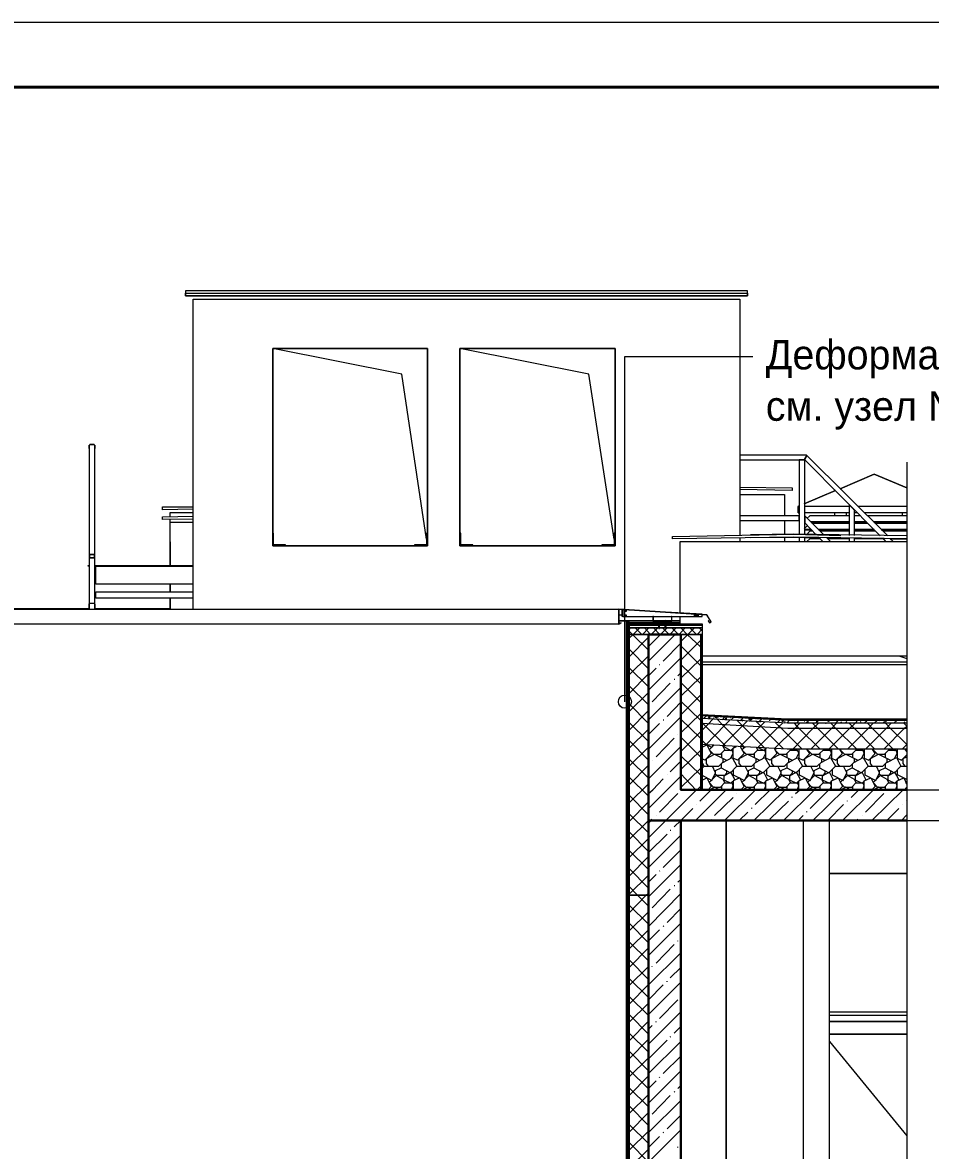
# Model space of a CAD drawing. Header units: millimetres. Extents: x 2294 to 908349, y -83289 to 219220.
# Drawn here: x 860981 to 868243, y 210205 to 219220 of the extents above; entities that cross this region are included whole.
import ezdxf

# ---------------------------------------------------------------- set-up
doc = ezdxf.new("R2010")
doc.units = ezdxf.units.MM
doc.layers.add('PDF _Геометрия', color=7, linetype='Continuous')
doc.layers.add('PDF _Текст', color=7, linetype='Continuous')

msp = doc.modelspace()

# ---------------------------------------------------------------- linework, layer by layer
at = {"layer": 'PDF _Геометрия', "lineweight": 18}
msp.add_lwpolyline([(904737.1, 219219.5), (817891.4, 219219.5), (817891.4, 157877.6), (904737.1, 157877.6)], dxfattribs=at)
at = {"layer": 'PDF _Геометрия', "lineweight": 40}
msp.add_lwpolyline([(904230, 218703.7), (904230, 158393.4), (819954.8, 158393.4), (819954.8, 218703.7)], close=True, dxfattribs=at)
at = {"layer": 'PDF _Геометрия', "lineweight": 9}
for points in [[(862284.7, 217057), (866778.7, 217057), (866778.7, 217074.4), (862284.7, 217074.4)], [(862284.7, 217035.1), (862284.7, 217057)], [(866778.7, 217057), (866778.7, 217035.1)], [(862984.2, 215037.3), (862984.2, 216615.4), (864221.3, 216615.4), (864221.3, 215037.3)], [(864479.3, 215037.3), (864479.3, 216615.4), (865720.8, 216615.4), (865720.8, 215037.3)], [(867521.9, 215491.9), (867792.9, 215610), (868055.2, 215500.7), (867792.9, 215610)], [(867233.4, 215373.9), (867482.5, 215478.8)], [(867285.8, 215229.6), (867591.8, 215229.6)], [(867635.5, 215229.6), (867731.7, 215229.6)], [(863084.7, 215037.3), (863084.7, 215046), (862988.6, 215046), (862988.6, 215137.8), (862984.2, 215137.8), (862984.2, 215037.3)], [(864116.4, 215037.3), (864221.3, 215037.3), (864221.3, 215137.8), (864212.6, 215137.8), (864212.6, 215046), (864116.4, 215046)], [(864584.2, 215037.3), (864584.2, 215046), (864488, 215046), (864488, 215137.8), (864479.3, 215137.8), (864479.3, 215037.3)], [(865615.9, 215037.3), (865720.8, 215037.3), (865720.8, 215137.8), (865712.1, 215137.8), (865712.1, 215046), (865615.9, 215046)], [(861515.3, 214945.5), (861515.3, 214941.1), (861519.7, 214941.1), (861524.1, 214941.1), (861550.3, 214941.1), (861554.7, 214941.1), (861554.7, 214945.5), (861559.1, 214945.5), (861559.1, 214963), (861554.7, 214963), (861554.7, 214967.3), (861550.3, 214967.3), (861524.1, 214967.3), (861519.7, 214967.3), (861515.3, 214967.3), (861515.3, 214963)], [(861554.7, 214963), (861554.7, 214945.5), (861550.3, 214945.5), (861550.3, 214941.1), (861524.1, 214941.1), (861519.7, 214945.5), (861519.7, 214963), (861519.7, 214967.3), (861524.1, 214967.3), (861550.3, 214967.3), (861550.3, 214963)], [(862162.3, 214731.3), (862162.3, 214670.1)], [(862162.3, 214731.3), (862162.3, 214670.1)], [(862162.3, 214617.6), (862162.3, 214530.2)], [(862162.3, 214617.6), (862162.3, 214530.2)], [(866415.9, 214490.8), (865782, 214525.8), (865782, 214473.4), (866415.9, 214473.4)], [(865808.2, 214517.1), (865808.2, 214512.7), (865803.9, 214512.7), (865799.5, 214512.7), (865799.5, 214517.1), (865799.5, 214521.4), (865803.9, 214521.4), (865808.2, 214521.4)], [(865808.2, 214482.1), (865808.2, 214477.7), (865803.9, 214477.7), (865799.5, 214477.7), (865799.5, 214482.1), (865799.5, 214486.5), (865803.9, 214486.5), (865808.2, 214486.5)], [(866363.4, 214482.1), (866363.4, 214477.7), (866359, 214477.7), (866354.7, 214477.7), (866354.7, 214482.1), (866354.7, 214486.5), (866359, 214486.5), (866363.4, 214486.5)], [(866385.3, 214482.1), (866385.3, 214477.7), (866380.9, 214477.7), (866376.5, 214477.7), (866376.5, 214482.1), (866376.5, 214486.5), (866380.9, 214486.5), (866385.3, 214486.5)], [(866171.1, 214438.4), (866022.4, 214438.4), (865751.4, 214438.4), (866022.4, 214438.4)], [(865834.5, 206272.3), (865834.5, 214434), (865825.7, 214434), (865821.3, 214434), (865812.6, 214434), (865812.6, 206272.3), (865821.3, 206272.3), (865825.7, 206272.3)], [(865834.5, 214329.1), (866420.2, 214329.1), (866420.2, 214381.6), (865834.5, 214381.6)], [(866070.5, 214442.8), (866070.5, 214438.4), (866066.2, 214438.4), (866066.2, 214434), (866070.5, 214434), (866070.5, 214425.3), (866070.5, 214407.8), (866070.5, 214403.4), (866070.5, 214399), (866066.2, 214399), (866070.5, 214399), (866070.5, 214394.7), (866066.2, 214394.7), (866070.5, 214394.7), (866070.5, 214390.3), (866066.2, 214390.3), (866070.5, 214385.9), (866066.2, 214385.9), (866070.5, 214381.6), (866070.5, 214377.2), (866074.9, 214377.2), (866074.9, 214381.6), (866079.3, 214385.9), (866074.9, 214385.9), (866079.3, 214390.3), (866074.9, 214390.3), (866074.9, 214394.7), (866074.9, 214399), (866074.9, 214403.4), (866074.9, 214407.8), (866074.9, 214425.3), (866074.9, 214434), (866079.3, 214434), (866079.3, 214438.4), (866074.9, 214438.4), (866074.9, 214442.8), (866074.9, 214438.4), (866070.5, 214438.4)], [(866123, 214442.8), (866123, 214438.4), (866118.6, 214438.4), (866118.6, 214434), (866123, 214434), (866123, 214425.3), (866118.6, 214425.3), (866118.6, 214407.8), (866123, 214407.8), (866123, 214403.4), (866118.6, 214403.4), (866123, 214403.4), (866123, 214399), (866118.6, 214399), (866123, 214399), (866123, 214394.7), (866118.6, 214394.7), (866118.6, 214390.3), (866118.6, 214385.9), (866118.6, 214381.6), (866123, 214381.6), (866123, 214377.2), (866127.4, 214377.2), (866127.4, 214381.6), (866127.4, 214385.9), (866127.4, 214390.3), (866127.4, 214394.7), (866127.4, 214399), (866127.4, 214403.4), (866127.4, 214407.8), (866127.4, 214425.3), (866127.4, 214434), (866131.7, 214434), (866131.7, 214438.4), (866127.4, 214438.4), (866123, 214442.8), (866123, 214438.4)], [(866241, 214438.4), (866175.4, 214438.4)], [(865987.5, 212243.9), (865987.5, 214329.1), (865834.5, 214329.1), (865834.5, 212243.9)], [(866245.4, 214329.1), (866245.4, 213087.6), (866402.8, 213087.6), (866411.5, 213087.6), (866415.9, 213087.6), (866420.2, 213087.6), (866420.2, 214329.1), (866415.9, 214329.1), (866411.5, 214329.1), (866402.8, 214329.1)], [(868055.2, 212418.7), (867434.5, 212418.7)], [(868055.2, 211234), (867434.5, 211234)]]:
    msp.add_lwpolyline(points, close=True, dxfattribs=at)
for points in [[(866778.7, 217035.1), (862284.7, 217035.1), (866778.7, 217035.1)], [(862345.9, 214530.2), (862345.9, 217008.9), (862455.2, 217008.9), (866608.2, 217008.9), (866717.5, 217008.9), (866717.5, 215120.3)], [(862345.9, 215037.3), (862345.9, 216615.4)], [(864221.3, 215137.8), (864221.3, 216615.4), (862984.2, 216615.4), (862984.2, 215137.8)], [(864212.6, 215089.7), (864015.9, 216410), (862984.2, 216615.4)], [(865720.8, 215137.8), (865720.8, 216615.4), (864479.3, 216615.4), (864479.3, 215137.8)], [(865712.1, 215089.7), (865511, 216410), (864479.3, 216615.4)], [(865799.5, 213791.4), (865799.5, 216549.9), (866822.4, 216549.9)], [(861515.3, 215815.4), (861515.3, 215837.3), (861515.3, 215841.7), (861519.7, 215841.7), (861519.7, 215846), (861524.1, 215846), (861550.3, 215846), (861524.1, 215846), (861519.7, 215846), (861519.7, 215841.7), (861515.3, 215841.7), (861515.3, 215837.3), (861515.3, 214963)], [(861559.1, 214963), (861559.1, 215837.3), (861559.1, 215841.7), (861554.7, 215841.7), (861554.7, 215846), (861550.3, 215846), (861554.7, 215846), (861554.7, 215841.7), (861559.1, 215841.7), (861559.1, 215837.3), (861559.1, 215815.4)], [(866717.5, 215723.6), (867237.7, 215723.6), (867237.7, 215728), (867237.7, 215732.4), (867250.8, 215754.2), (867250.8, 215758.6), (867250.8, 215763), (866717.5, 215763)], [(867902.2, 215116), (867250.8, 215763), (867250.8, 215758.6), (867250.8, 215754.2), (867237.7, 215732.4), (867237.7, 215728), (867237.7, 215723.6), (867841, 215116)], [(867237.7, 215124.7), (867237.7, 215723.6), (867233.4, 215723.6), (867229, 215723.6), (867202.8, 215723.6), (867198.4, 215723.6), (867194, 215723.6), (867194, 215129.1)], [(868055.2, 215706.1), (868055.2, 209975), (868208.2, 209896.3), (867897.8, 209743.3), (868055.2, 209664.6), (868055.2, 203933.5)], [(866717.5, 215505), (867137.2, 215500.7), (867137.2, 215478.8), (866717.5, 215487.6)], [(866717.5, 215448.2), (866966.7, 215448.2), (867076, 215448.2), (867076, 215277.7)], [(861515.3, 215347.7), (861515.3, 214993.6), (861515.3, 214958.6)], [(861559.1, 214958.6), (861559.1, 214993.6), (861559.1, 215347.7)], [(862345.9, 215330.2), (862101.1, 215325.8), (862101.1, 215347.7), (862345.9, 215347.7)], [(862162.3, 215269), (862162.3, 215304), (862271.6, 215304), (862345.9, 215304)], [(867194, 215352), (867185.3, 215352), (867185.3, 215299.6), (867194, 215299.6), (867185.3, 215299.6), (867185.3, 215352), (867194, 215356.4), (867185.3, 215352)], [(867591.8, 215352), (867233.4, 215352)], [(867591.8, 215299.6), (867233.4, 215299.6)], [(867478.2, 215277.7), (867478.2, 215299.6)], [(867570, 215299.6), (867570, 215277.7)], [(867635.5, 215120.3), (867635.5, 215325.8), (867631.2, 215325.8), (867631.2, 215330.2), (867626.8, 215330.2), (867600.6, 215356.4), (867596.2, 215360.8), (867596.2, 215365.2), (867591.8, 215365.2), (867591.8, 215120.3)], [(867657.4, 215299.6), (867635.5, 215299.6)], [(868055.2, 215352), (867666.1, 215352)], [(868055.2, 215299.6), (867718.6, 215299.6)], [(868020.2, 215277.7), (868020.2, 215299.6)], [(862345.9, 215251.5), (862101.1, 215247.1), (862101.1, 215269), (862345.9, 215273.4)], [(862162.3, 215067.9), (862162.3, 214875.5), (862162.3, 215247.1)], [(862162.3, 214989.2), (862162.3, 214875.5), (862162.3, 215225.3), (862271.6, 215225.3), (862345.9, 215225.3)], [(866717.5, 215238.4), (867194, 215238.4), (867194, 215242.8), (867194, 215247.1), (867194, 215269), (867194, 215273.4), (867194, 215277.7), (866717.5, 215277.7)], [(867076, 215238.4), (867076, 215129.1)], [(867259.6, 215199), (867233.4, 215172.8)], [(867390.7, 215124.7), (867237.7, 215277.7), (867237.7, 215273.4), (867237.7, 215269), (867237.7, 215234), (867237.7, 215229.6), (867237.7, 215225.3), (867237.7, 215220.9), (867329.5, 215124.7)], [(867591.8, 215277.7), (867277.1, 215277.7), (867255.2, 215255.9)], [(867591.8, 215216.5), (867294.6, 215216.5)], [(867478.2, 215216.5), (867478.2, 215229.6)], [(867570, 215229.6), (867570, 215216.5)], [(867679.3, 215277.7), (867635.5, 215277.7)], [(867740.5, 215216.5), (867635.5, 215216.5)], [(868055.2, 215277.7), (867736.1, 215277.7)], [(867788.6, 215229.6), (868055.2, 215229.6), (867788.6, 215229.6)], [(868055.2, 215216.5), (867797.3, 215216.5)], [(868020.2, 215216.5), (868020.2, 215229.6)], [(866804.9, 215102.9), (867150.3, 215107.2), (866179.8, 215094.1), (866179.8, 215111.6), (867150.3, 215129.1), (866804.9, 215124.7)], [(866717.5, 215098.5), (866717.5, 215072.3)], [(867076, 215107.2), (867076, 215072.3)], [(868055.2, 215116), (867150.3, 215129.1), (867526.3, 215120.3)], [(867924.1, 215094.1), (868055.2, 215094.1), (867150.3, 215107.2), (867526.3, 215102.9)], [(867194, 215107.2), (867194, 215072.3)], [(867290.2, 215168.4), (867233.4, 215168.4)], [(867233.4, 215164.1), (867290.2, 215164.1)], [(867233.4, 215102.9), (867351.4, 215102.9), (867233.4, 215102.9)], [(867237.7, 215072.3), (867237.7, 215107.2)], [(867298.9, 215155.3), (867277.1, 215155.3), (867250.8, 215124.7)], [(867591.8, 215168.4), (867347, 215168.4)], [(867347, 215164.1), (867591.8, 215164.1)], [(867351.4, 215102.9), (867382, 215072.3)], [(867591.8, 215155.3), (867360.1, 215155.3)], [(867443.2, 215072.3), (867412.6, 215102.9)], [(867478.2, 215155.3), (867478.2, 215164.1)], [(867478.2, 215094.1), (867478.2, 215102.9)], [(867570, 215164.1), (867570, 215155.3)], [(867570, 215098.5), (867570, 215094.1)], [(867591.8, 215098.5), (867591.8, 215072.3)], [(867792.9, 215168.4), (867635.5, 215168.4)], [(867635.5, 215164.1), (867792.9, 215164.1)], [(867801.7, 215155.3), (867635.5, 215155.3)], [(867635.5, 215072.3), (867635.5, 215098.5)], [(868055.2, 215168.4), (867849.8, 215168.4)], [(867849.8, 215164.1), (868055.2, 215164.1)], [(868055.2, 215155.3), (867862.9, 215155.3)], [(867862.9, 215098.5), (867884.7, 215072.3)], [(868020.2, 215155.3), (868020.2, 215164.1)], [(865782, 214473.4), (865777.6, 214473.4), (865777.6, 214525.8), (865782, 214525.8), (865751.4, 214530.2), (865751.4, 214412.2), (847181, 214412.2), (847181, 214530.2), (865751.4, 214530.2), (865782, 214530.2), (866241, 214499.6), (866241, 215072.3), (866350.3, 215072.3), (867950.3, 215072.3), (868055.2, 215072.3)], [(861515.3, 215059.1), (861515.3, 215032.9), (861515.3, 214530.2), (861515.3, 214569.5), (861515.3, 214573.9), (861519.7, 214573.9), (861519.7, 214578.3), (861524.1, 214578.3), (861550.3, 214578.3), (861554.7, 214578.3), (861554.7, 214573.9), (861559.1, 214569.5), (861559.1, 214530.2), (861559.1, 215032.9), (861559.1, 215059.1)], [(863084.7, 215037.3), (864116.4, 215037.3)], [(864584.2, 215037.3), (865615.9, 215037.3)], [(867364.5, 215094.1), (867277.1, 215094.1), (867255.2, 215072.3)], [(867596.2, 215094.1), (867421.3, 215094.1)], [(867867.2, 215094.1), (867635.5, 215094.1)], [(867945.9, 215072.3), (867919.7, 215094.1)], [(861515.3, 214949.9), (861515.3, 214608.9), (861515.3, 214573.9)], [(861559.1, 214573.9), (861559.1, 214608.9), (861559.1, 214949.9)], [(861515.3, 214875.5), (861506.6, 214875.5), (861506.6, 214879.9), (861515.3, 214879.9)], [(861559.1, 214879.9), (862345.9, 214879.9)], [(862345.9, 214731.3), (861567.8, 214731.3), (861567.8, 214875.5), (862345.9, 214875.5), (861559.1, 214875.5)], [(862345.9, 214617.6), (861567.8, 214617.6), (861567.8, 214670.1), (862345.9, 214670.1)], [(861515.3, 214534.6), (859950.3, 214534.6)], [(862162.3, 214534.6), (861554.7, 214534.6)], [(865751.4, 214530.2), (865751.4, 214416.5), (865768.9, 214420.9)], [(865751.4, 214486.5), (865777.6, 214486.5)], [(865799.5, 214486.5), (865808.2, 214486.5)], [(866241, 214412.2), (866241, 214473.4)], [(847932.9, 206302.9), (865812.6, 206302.9), (865812.6, 214434), (865751.4, 214434)], [(865751.4, 214420.9), (865768.9, 214420.9), (865751.4, 214412.2)], [(865821.3, 206272.3), (865821.3, 214434)], [(865825.7, 206272.3), (865825.7, 214434)], [(866070.5, 214420.9), (865834.5, 214420.9)], [(866070.5, 214412.2), (865834.5, 214412.2), (865834.5, 214407.8), (865834.5, 214399), (865834.5, 214381.6), (866420.2, 214381.6), (866420.2, 214399), (866420.2, 214407.8), (866420.2, 214412.2), (866127.4, 214412.2)], [(868055.2, 214154.2), (867950.3, 214154.2), (866420.2, 214154.2), (866420.2, 214407.8), (865834.5, 214407.8)], [(866420.2, 214399), (865834.5, 214399)], [(866070.5, 214425.3), (866074.9, 214425.3)], [(866070.5, 214381.6), (866070.5, 214407.8), (866074.9, 214381.6)], [(866070.5, 214407.8), (866074.9, 214407.8)], [(866070.5, 214381.6), (866070.5, 214381.6)], [(866118.6, 214420.9), (866074.9, 214420.9)], [(866118.6, 214412.2), (866074.9, 214412.2)], [(866074.9, 214381.6), (866074.9, 214381.6)], [(866118.6, 214407.8), (866127.4, 214407.8)], [(866123, 214425.3), (866127.4, 214425.3)], [(866123, 214381.6), (866123, 214407.8), (866127.4, 214381.6)], [(866123, 214381.6), (866123, 214381.6)], [(866241, 214420.9), (866127.4, 214420.9)], [(866127.4, 214381.6), (866127.4, 214381.6)], [(866402.8, 214329.1), (866402.8, 213087.6)], [(866411.5, 214329.1), (866411.5, 213087.6), (868055.2, 213087.6)], [(866415.9, 214329.1), (866415.9, 213087.6)], [(866420.2, 214110.5), (868055.2, 214110.5)], [(867998.4, 214154.2), (868055.2, 214136.7)], [(866420.2, 214088.7), (868055.2, 214088.7)], [(868055.2, 213651.5), (867102.2, 213651.5), (866411.5, 213686.5), (866411.5, 213682.1), (866411.5, 213655.9), (866411.5, 213616.5), (866411.5, 213450.4), (866411.5, 213087.6)], [(867771.1, 213087.6), (868225.7, 213087.6), (868544.8, 213087.6), (868544.8, 213397.9), (869371.1, 213397.9)], [(867229, 208834), (867229, 212842.8), (866608.2, 212842.8), (866608.2, 208834), (866608.2, 212842.8), (866245.4, 212842.8)], [(867434.5, 208834), (868055.2, 208834), (867434.5, 208834), (867434.5, 212842.8), (867229, 212842.8)], [(868055.2, 212842.8), (867434.5, 212842.8)], [(867880.4, 212842.8), (868177.6, 212842.8), (868540.5, 212842.8), (868540.5, 212532.4), (869366.7, 212532.4)], [(865987.5, 212243.9), (865834.5, 212243.9), (865834.5, 209454.8), (865987.5, 209454.8)], [(867434.5, 211312.7), (868055.2, 211312.7)], [(867434.5, 211286.5), (868055.2, 211286.5)], [(867434.5, 211133.5), (868055.2, 211133.5)], [(867434.5, 211076.6), (868055.2, 210320.4)]]:
    msp.add_lwpolyline(points, dxfattribs=at)
at = {"layer": 'PDF _Геометрия', "color": 250, "lineweight": 9, "true_color": 0x1d1d1d}
for points in [[(865751.4, 214525.8), (865751.4, 214530.2), (865755.8, 214530.2)], [(865865.1, 214521.4), (865865.1, 214525.8)], [(865917.5, 214521.4), (865921.9, 214521.4)], [(866031.2, 214512.7), (866031.2, 214512.7)], [(866083.6, 214508.3), (866088, 214508.3)], [(866197.3, 214504), (866197.3, 214504)], [(866249.8, 214499.6), (866254.1, 214499.6)], [(866363.4, 214490.8), (866363.4, 214490.8)], [(866420.2, 214486.5), (866420.2, 214490.8)], [(865755.8, 214416.5), (865760.1, 214416.5)], [(865834.5, 214298.5), (865865.1, 214329.1), (865917.5, 214381.6)], [(865834.5, 214368.4), (865843.2, 214381.6)], [(865935, 214329.1), (865882.5, 214381.6)], [(865939.4, 214329.1), (865991.8, 214381.6)], [(866004.9, 214329.1), (865956.9, 214381.6)], [(865987.5, 214232.9), (866083.6, 214329.1), (866136.1, 214381.6)], [(866009.3, 214329.1), (866061.8, 214381.6)], [(866079.3, 214329.1), (866026.8, 214381.6)], [(866153.6, 214329.1), (866101.1, 214381.6)], [(866158, 214329.1), (866210.4, 214381.6)], [(866227.9, 214329.1), (866175.4, 214381.6)], [(866232.3, 214329.1), (866280.4, 214381.6)], [(866245.4, 214272.3), (866302.2, 214329.1), (866354.7, 214381.6)], [(866402.8, 214228.5), (866297.8, 214329.1), (866245.4, 214381.6)], [(866372.2, 214329.1), (866319.7, 214381.6)], [(866420.2, 214355.3), (866394, 214381.6)], [(866472.7, 214425.3), (866472.7, 214425.3)], [(866481.5, 214434), (866485.8, 214438.4)], [(865987.5, 214202.3), (865860.7, 214329.1), (865834.5, 214355.3)], [(865834.5, 214149.9), (865987.5, 214307.2)], [(865987.5, 214114.9), (866201.7, 214329.1)], [(866376.5, 214329.1), (866420.2, 214372.8)], [(865987.5, 214053.7), (865834.5, 214211.1)], [(866105.5, 214114.9), (866245.4, 214259.1)], [(866245.4, 214123.6), (866402.8, 214281)], [(866402.8, 214079.9), (866245.4, 214237.3)], [(865834.5, 214005.6), (865987.5, 214158.6)], [(865987.5, 213883.2), (866245.4, 214141.1)], [(866245.4, 213979.4), (866402.8, 214132.4)], [(865987.5, 213909.4), (865834.5, 214062.4)], [(865987.5, 213996.9), (866048.7, 214058.1)], [(866074.9, 214088.7), (866079.3, 214088.7)], [(866223.5, 213996.9), (866245.4, 214023.1)], [(866402.8, 213935.7), (866245.4, 214088.7)], [(865834.5, 213857), (865987.5, 214014.3)], [(866018.1, 213791.4), (866162.3, 213940)], [(866192.9, 213970.6), (866197.3, 213970.6)], [(866245.4, 213835.1), (866402.8, 213988.1)], [(866402.8, 213787), (866245.4, 213944.4)], [(865834.5, 213918.2), (865987.5, 213765.2), (865991.8, 213765.2)], [(865834.5, 213712.7), (865987.5, 213865.7)], [(865987.5, 213647.1), (866245.4, 213905.1)], [(866245.4, 213686.5), (866402.8, 213843.8)], [(865987.5, 213616.5), (865834.5, 213773.9)], [(866136.1, 213673.4), (866245.4, 213787)], [(866402.8, 213642.8), (866245.4, 213795.8)], [(865834.5, 213564.1), (865987.5, 213721.4)], [(865987.5, 213411.1), (866245.4, 213669)], [(866245.4, 213542.2), (866402.8, 213695.2)], [(866429, 213655.9), (866450.8, 213677.7)], [(866437.7, 213664.6), (866442.1, 213664.6)], [(866450.8, 213673.4), (866450.8, 213673.4)], [(866485.8, 213673.4), (866490.2, 213673.4)], [(866512.1, 213660.2), (866512.1, 213664.6)], [(866547, 213669), (866551.4, 213669)], [(866577.6, 213647.1), (866599.5, 213669)], [(866608.2, 213660.2), (866608.2, 213664.6)], [(866643.2, 213664.6), (866647.6, 213664.6)], [(866647.6, 213642.8), (866673.8, 213669)], [(866721.9, 213638.4), (866748.1, 213664.6)], [(866743.7, 213660.2), (866743.7, 213660.2)], [(866796.2, 213634), (866822.4, 213660.2)], [(865987.5, 213472.3), (865834.5, 213625.3)], [(865834.5, 213419.8), (865987.5, 213572.8)], [(865987.5, 213529.1), (866074.9, 213616.5)], [(866105.5, 213647.1), (866109.9, 213647.1)], [(866402.8, 213498.5), (866245.4, 213651.5)], [(866411.5, 213559.7), (866464, 213612.2), (866503.3, 213651.5)], [(866603.9, 213437.3), (866429, 213612.2), (866411.5, 213634)], [(866446.5, 213446), (866599.5, 213603.4), (866638.8, 213642.8)], [(866743.7, 213432.9), (866756.9, 213424.2), (866756.9, 213428.5), (866582, 213603.4), (866538.3, 213651.5)], [(866547, 213651.5), (866551.4, 213651.5)], [(866582, 213441.7), (866739.4, 213599), (866914.2, 213424.2)], [(866918.6, 213629.6), (866879.3, 213590.3), (866721.9, 213432.9), (866752.5, 213376.1), (866700, 213323.6), (866665.1, 213341.1), (866665.1, 213419.8), (866691.3, 213432.9)], [(866695.7, 213642.8), (866739.4, 213599), (866778.7, 213638.4)], [(866730.6, 213638.4), (866739.4, 213647.1), (866739.4, 213638.4), (866743.7, 213638.4)], [(866783.1, 213638.4), (866783.1, 213638.4)], [(866839.9, 213655.9), (866844.3, 213655.9)], [(867067.2, 213415.4), (866892.4, 213590.3), (866848.7, 213634)], [(866853, 213655.9), (866857.4, 213655.9)], [(866927.4, 213419.8), (866909.9, 213402.3), (866861.8, 213424.2), (867019.2, 213581.6), (867058.5, 213620.9)], [(866866.1, 213629.6), (866870.5, 213634), (866870.5, 213629.6), (866896.7, 213655.9)], [(866879.3, 213634), (866883.6, 213629.6)], [(866888, 213638.4), (866888, 213638.4)], [(866940.5, 213651.5), (866940.5, 213651.5)], [(866958, 213638.4), (866958, 213642.8)], [(866979.8, 213651.5), (866979.8, 213651.5)], [(866979.8, 213629.6), (866979.8, 213625.3)], [(866997.3, 213419.8), (867159, 213577.2), (867198.4, 213620.9)], [(867215.9, 213411.1), (867045.4, 213581.6), (867001.7, 213625.3)], [(867019.2, 213625.3), (867041, 213647.1)], [(867041, 213647.1), (867041, 213647.1)], [(867076, 213634), (867080.4, 213634)], [(867076, 213625.3), (867080.4, 213620.9)], [(867093.5, 213620.9), (867115.3, 213642.8)], [(867137.2, 213642.8), (867137.2, 213642.8)], [(867141.6, 213411.1), (867303.3, 213577.2), (867347, 213620.9)], [(867154.7, 213629.6), (867154.7, 213629.6)], [(867360.1, 213411.1), (867194, 213577.2), (867154.7, 213620.9)], [(867176.5, 213620.9), (867172.2, 213620.9), (867194, 213642.8)], [(867233.4, 213638.4), (867237.7, 213638.4)], [(867246.5, 213620.9), (867272.7, 213642.8), (867268.3, 213642.8)], [(867259.6, 213625.3), (867264, 213629.6)], [(867285.8, 213411.1), (867451.9, 213577.2), (867491.3, 213620.9)], [(867508.8, 213411.1), (867342.7, 213577.2), (867298.9, 213620.9)], [(867320.8, 213620.9), (867316.4, 213620.9), (867329.5, 213625.3), (867329.5, 213620.9)], [(867325.2, 213620.9), (867351.4, 213642.8)], [(867329.5, 213634), (867333.9, 213634), (867338.3, 213629.6)], [(867355.8, 213642.8), (867360.1, 213642.8)], [(867403.9, 213620.9), (867408.2, 213620.9)], [(867421.3, 213634), (867430.1, 213642.8)], [(867430.1, 213634), (867430.1, 213629.6)], [(867430.1, 213411.1), (867596.2, 213577.2), (867639.9, 213620.9)], [(867653, 213411.1), (867486.9, 213577.2), (867447.6, 213620.9)], [(867482.5, 213620.9), (867508.8, 213642.8)], [(867526.3, 213629.6), (867530.6, 213625.3)], [(867561.2, 213620.9), (867574.3, 213634)], [(867578.7, 213411.1), (867744.8, 213577.2), (867784.2, 213620.9)], [(867797.3, 213411.1), (867635.5, 213577.2), (867591.8, 213620.9)], [(867626.8, 213625.3), (867626.8, 213620.9)], [(867635.5, 213620.9), (867639.9, 213620.9), (867661.8, 213642.8)], [(867683.6, 213629.6), (867688, 213634)], [(867714.2, 213620.9), (867740.5, 213642.8)], [(867723, 213620.9), (867723, 213620.9)], [(867723, 213411.1), (867889.1, 213577.2), (867928.4, 213620.9)], [(867727.3, 213638.4), (867731.7, 213638.4)], [(867727.3, 213620.9), (867727.3, 213620.9)], [(867731.7, 213629.6), (867731.7, 213634)], [(867945.9, 213411.1), (867779.8, 213577.2), (867740.5, 213620.9)], [(867792.9, 213620.9), (867819.2, 213642.8)], [(867823.5, 213642.8), (867823.5, 213642.8)], [(867832.3, 213642.8), (867836.6, 213638.4)], [(867862.9, 213620.9), (867876, 213634), (867876, 213620.9)], [(867871.6, 213620.9), (867897.8, 213642.8)], [(867871.6, 213411.1), (868033.4, 213577.2), (868055.2, 213594.7), (868029, 213620.9)], [(868015.9, 213411.1), (868055.2, 213450.4), (867924.1, 213577.2), (867884.7, 213620.9)], [(867950.3, 213620.9), (867976.5, 213642.8)], [(868033.4, 213625.3), (868037.7, 213629.6)], [(868050.8, 213642.8), (868050.8, 213642.8)], [(865987.5, 213323.6), (865834.5, 213481)], [(866048.7, 213349.9), (866192.9, 213498.5)], [(866223.5, 213529.1), (866223.5, 213529.1)], [(866245.4, 213393.6), (866402.8, 213551)], [(866402.8, 213349.9), (866245.4, 213507.2)], [(866503.3, 213446), (866494.6, 213424.2), (866450.8, 213446), (866411.5, 213485.4)], [(865834.5, 213275.5), (865987.5, 213428.5)], [(865987.5, 213175), (866245.4, 213432.9)], [(866245.4, 213249.3), (866402.8, 213402.3)], [(866411.5, 213424.2), (866455.2, 213446), (866490.2, 213376.1), (866437.7, 213323.6), (866411.5, 213336.7)], [(866411.5, 213428.5), (866415.9, 213432.9), (866411.5, 213441.7)], [(866512.1, 213446), (866472.7, 213406.7), (866507.7, 213371.7), (866564.5, 213371.7), (866599.5, 213406.7), (866586.4, 213432.9), (866577.6, 213441.7)], [(866590.7, 213441.7), (866590.7, 213432.9), (866647.6, 213402.3), (866678.2, 213432.9), (866678.2, 213437.3)], [(866643.2, 213336.7), (866665.1, 213380.5), (866656.3, 213402.3), (866595.1, 213402.3)], [(866761.2, 213428.5), (866735, 213406.7), (866770, 213371.7), (866826.8, 213371.7), (866861.8, 213406.7), (866853, 213424.2)], [(866905.5, 213336.7), (866927.4, 213380.5), (866918.6, 213402.3), (866857.4, 213402.3)], [(866992.9, 213419.8), (867014.8, 213376.1), (866962.3, 213323.6), (866927.4, 213341.1), (866927.4, 213419.8), (866931.7, 213419.8)], [(867010.4, 213415.4), (866997.3, 213406.7), (867032.3, 213371.7), (867089.1, 213371.7), (867124.1, 213406.7), (867124.1, 213411.1)], [(867167.8, 213336.7), (867189.6, 213380.5), (867180.9, 213402.3), (867119.7, 213402.3)], [(867150.3, 213411.1), (867172.2, 213402.3), (867180.9, 213411.1)], [(867189.6, 213411.1), (867189.6, 213341.1), (867224.6, 213323.6), (867277.1, 213376.1), (867255.2, 213411.1)], [(867268.3, 213411.1), (867259.6, 213406.7), (867294.6, 213371.7), (867351.4, 213371.7), (867386.4, 213406.7), (867386.4, 213411.1)], [(867430.1, 213336.7), (867451.9, 213380.5), (867443.2, 213402.3), (867382, 213402.3)], [(867412.6, 213411.1), (867434.5, 213402.3), (867443.2, 213411.1)], [(867451.9, 213411.1), (867451.9, 213341.1), (867486.9, 213323.6), (867539.4, 213376.1), (867517.5, 213411.1)], [(867530.6, 213411.1), (867521.9, 213406.7), (867556.9, 213371.7), (867613.7, 213371.7), (867648.7, 213406.7), (867648.7, 213411.1)], [(867692.4, 213336.7), (867714.2, 213380.5), (867705.5, 213402.3), (867644.3, 213402.3)], [(867674.9, 213411.1), (867696.7, 213402.3), (867705.5, 213411.1)], [(867714.2, 213411.1), (867714.2, 213341.1), (867749.2, 213323.6), (867801.7, 213376.1), (867779.8, 213411.1)], [(867792.9, 213411.1), (867784.2, 213406.7), (867819.2, 213371.7), (867876, 213371.7), (867911, 213406.7), (867911, 213411.1)], [(867954.7, 213336.7), (867976.5, 213380.5), (867967.8, 213402.3), (867906.6, 213402.3)], [(867937.2, 213411.1), (867959, 213402.3), (867967.8, 213411.1)], [(867976.5, 213411.1), (867976.5, 213341.1), (868011.5, 213323.6), (868055.2, 213367.3)], [(868055.2, 213393.6), (868042.1, 213411.1)], [(868055.2, 213397.9), (868046.5, 213406.7), (868055.2, 213411.1)], [(865987.5, 213179.4), (865834.5, 213332.4)], [(866018.1, 213323.6), (866018.1, 213323.6)], [(866162.3, 213231.8), (866245.4, 213314.9)], [(866402.8, 213205.6), (866245.4, 213358.6)], [(866411.5, 213253.7), (866433.4, 213275.5), (866551.4, 213275.5), (866586.4, 213310.5), (866586.4, 213336.7)], [(866433.4, 213275.5), (866411.5, 213314.9)], [(866468.3, 213275.5), (866450.8, 213297.4), (866450.8, 213336.7), (866516.4, 213371.7), (866612.6, 213323.6)], [(866568.9, 213293), (866568.9, 213262.4), (866643.2, 213223.1), (866695.7, 213275.5), (866813.7, 213275.5), (866848.7, 213310.5), (866848.7, 213336.7)], [(866573.3, 213345.5), (866573.3, 213376.1)], [(866582, 213306.1), (866656.3, 213345.5), (866695.7, 213275.5)], [(866730.6, 213275.5), (866713.1, 213297.4), (866713.1, 213336.7), (866778.7, 213371.7), (866874.9, 213323.6)], [(866831.2, 213293), (866831.2, 213262.4), (866905.5, 213223.1), (866958, 213275.5), (867076, 213275.5), (867111, 213310.5), (867111, 213336.7)], [(866835.5, 213345.5), (866835.5, 213376.1)], [(866844.3, 213306.1), (866918.6, 213345.5), (866958, 213275.5)], [(866992.9, 213275.5), (866975.4, 213297.4), (866975.4, 213336.7), (867041, 213371.7), (867137.2, 213323.6)], [(867093.5, 213293), (867093.5, 213262.4), (867167.8, 213223.1), (867220.2, 213275.5), (867338.3, 213275.5), (867373.3, 213310.5), (867373.3, 213336.7)], [(867097.8, 213345.5), (867097.8, 213376.1)], [(867106.6, 213306.1), (867180.9, 213345.5), (867220.2, 213275.5)], [(867255.2, 213275.5), (867237.7, 213297.4), (867237.7, 213336.7), (867303.3, 213371.7), (867399.5, 213323.6)], [(867355.8, 213293), (867355.8, 213262.4), (867430.1, 213223.1), (867482.5, 213275.5), (867600.6, 213275.5), (867635.5, 213310.5), (867635.5, 213336.7)], [(867360.1, 213345.5), (867360.1, 213376.1)], [(867368.9, 213306.1), (867443.2, 213345.5), (867482.5, 213275.5)], [(867517.5, 213275.5), (867500, 213297.4), (867500, 213336.7), (867565.6, 213371.7), (867661.8, 213323.6)], [(867618.1, 213293), (867618.1, 213262.4), (867692.4, 213223.1), (867744.8, 213275.5), (867862.9, 213275.5), (867897.8, 213310.5), (867897.8, 213336.7)], [(867622.4, 213345.5), (867622.4, 213376.1)], [(867631.2, 213306.1), (867705.5, 213345.5), (867744.8, 213275.5)], [(867779.8, 213275.5), (867762.3, 213297.4), (867762.3, 213336.7), (867827.9, 213371.7), (867924.1, 213323.6)], [(867884.7, 213345.5), (867884.7, 213376.1)], [(867893.5, 213306.1), (867972.2, 213345.5), (868007.1, 213275.5)], [(868042.1, 213275.5), (868024.6, 213297.4), (868024.6, 213336.7), (868055.2, 213349.9)], [(865834.5, 213126.9), (865987.5, 213284.3)], [(866136.1, 213205.6), (866136.1, 213205.6)], [(866245.4, 213105.1), (866402.8, 213258.1)], [(866367.8, 213087.6), (866245.4, 213214.3)], [(866411.5, 213205.6), (866494.6, 213161.9), (866525.2, 213223.1), (866498.9, 213275.5)], [(866612.6, 213240.6), (866612.6, 213218.7), (866595.1, 213201.2), (866533.9, 213201.2), (866525.2, 213210), (866525.2, 213240.6), (866568.9, 213262.4)], [(866665.1, 213249.3), (866665.1, 213205.6), (866756.9, 213161.9), (866787.5, 213223.1), (866761.2, 213275.5)], [(866874.9, 213240.6), (866874.9, 213218.7), (866857.4, 213201.2), (866796.2, 213201.2), (866787.5, 213210), (866787.5, 213240.6), (866831.2, 213262.4)], [(866931.7, 213249.3), (866931.7, 213205.6), (867019.2, 213161.9), (867049.8, 213223.1), (867023.5, 213275.5)], [(867137.2, 213240.6), (867137.2, 213218.7), (867119.7, 213201.2), (867058.5, 213201.2), (867049.8, 213210), (867049.8, 213240.6), (867093.5, 213262.4)], [(867194, 213249.3), (867194, 213205.6), (867281.4, 213161.9), (867312, 213223.1), (867285.8, 213275.5)], [(867399.5, 213240.6), (867399.5, 213218.7), (867382, 213201.2), (867320.8, 213201.2), (867312, 213210), (867312, 213240.6), (867355.8, 213262.4)], [(867456.3, 213249.3), (867456.3, 213205.6), (867543.7, 213161.9), (867574.3, 213223.1), (867548.1, 213275.5)], [(867661.8, 213240.6), (867661.8, 213218.7), (867644.3, 213201.2), (867583.1, 213201.2), (867574.3, 213210), (867574.3, 213240.6), (867618.1, 213262.4)], [(867718.6, 213249.3), (867718.6, 213205.6), (867806, 213161.9), (867836.6, 213223.1), (867810.4, 213275.5)], [(867924.1, 213240.6), (867924.1, 213218.7), (867906.6, 213201.2), (867845.4, 213201.2), (867836.6, 213210), (867836.6, 213240.6), (867880.4, 213262.4)], [(867880.4, 213293), (867880.4, 213262.4), (867954.7, 213223.1), (868007.1, 213275.5), (868055.2, 213275.5)], [(868055.2, 213170.6), (867980.9, 213205.6), (867980.9, 213249.3)], [(865987.5, 213035.1), (865834.5, 213188.1)], [(865834.5, 212982.6), (865987.5, 213135.7)], [(865987.5, 212938.9), (866136.1, 213087.6), (866245.4, 213196.9)], [(865987.5, 213057), (866022.4, 213087.6), (866105.5, 213175)], [(866411.5, 213161.9), (866455.2, 213183.7), (866490.2, 213113.8), (866464, 213087.6)], [(866411.5, 213166.3), (866415.9, 213170.6), (866411.5, 213179.4)], [(866651.9, 213087.6), (866665.1, 213118.2), (866656.3, 213140), (866595.1, 213140)], [(866721.9, 213087.6), (866726.3, 213087.6), (866752.5, 213113.8), (866717.5, 213183.7), (866665.1, 213157.5), (866665.1, 213087.6)], [(866914.2, 213087.6), (866927.4, 213118.2), (866918.6, 213140), (866857.4, 213140)], [(866927.4, 213087.6), (866927.4, 213157.5), (866979.8, 213183.7), (867014.8, 213113.8), (866988.6, 213087.6)], [(867176.5, 213087.6), (867189.6, 213118.2), (867180.9, 213140), (867119.7, 213140)], [(867189.6, 213087.6), (867189.6, 213157.5), (867242.1, 213183.7), (867277.1, 213113.8), (867250.8, 213087.6)], [(867438.8, 213087.6), (867451.9, 213118.2), (867443.2, 213140), (867382, 213140)], [(867451.9, 213087.6), (867451.9, 213157.5), (867504.4, 213183.7), (867539.4, 213113.8), (867513.1, 213087.6)], [(867701.1, 213087.6), (867714.2, 213118.2), (867705.5, 213140), (867644.3, 213140)], [(867714.2, 213087.6), (867714.2, 213157.5), (867766.7, 213183.7), (867801.7, 213113.8), (867775.4, 213087.6)], [(867963.4, 213087.6), (867976.5, 213118.2), (867967.8, 213140), (867906.6, 213140)], [(867976.5, 213087.6), (867976.5, 213157.5), (868029, 213183.7), (868055.2, 213131.3)], [(868055.2, 213135.7), (868046.5, 213144.4), (868055.2, 213148.8)], [(865987.5, 212886.5), (865834.5, 213043.9)], [(865987.5, 212702.9), (866127.4, 212842.8), (866372.2, 213087.6)], [(866074.9, 212908.3), (866223.5, 213057)], [(866254.1, 213087.6), (866254.1, 213087.6)], [(866363.4, 212842.8), (866608.2, 213087.6)], [(866376.5, 213087.6), (866402.8, 213113.8)], [(866398.4, 212995.8), (866490.2, 213087.6)], [(866555.8, 213087.6), (866516.4, 213109.4), (866481.5, 213087.6)], [(866516.4, 212882.1), (866665.1, 213026.4)], [(866573.3, 213087.6), (866573.3, 213113.8)], [(866595.1, 212842.8), (866844.3, 213087.6)], [(866695.7, 213057), (866695.7, 213057)], [(866818.1, 213087.6), (866778.7, 213109.4), (866743.7, 213087.6)], [(866831.2, 212842.8), (867080.4, 213087.6), (867041, 213109.4), (867006, 213087.6)], [(866835.5, 213087.6), (866835.5, 213113.8)], [(866839.9, 212969.5), (866962.3, 213087.6)], [(867067.2, 212842.8), (867316.4, 213087.6)], [(867097.8, 213087.6), (867097.8, 213113.8)], [(867137.2, 213026.4), (867137.2, 213030.7)], [(867163.4, 213057), (867198.4, 213087.6)], [(867342.7, 213087.6), (867303.3, 213109.4), (867268.3, 213087.6)], [(867281.4, 212938.9), (867430.1, 213087.6)], [(867303.3, 212842.8), (867552.5, 213087.6)], [(867360.1, 213087.6), (867360.1, 213113.8)], [(867604.9, 213087.6), (867565.6, 213109.4), (867530.6, 213087.6)], [(867539.4, 212842.8), (867788.6, 213087.6)], [(867609.3, 213026.4), (867670.5, 213087.6)], [(867622.4, 213087.6), (867622.4, 213113.8)], [(867723, 212908.3), (867871.6, 213057)], [(867775.4, 212842.8), (868024.6, 213087.6)], [(867867.2, 213087.6), (867827.9, 213109.4), (867792.9, 213087.6)], [(867884.7, 213087.6), (867884.7, 213113.8)], [(867902.2, 213087.6), (867902.2, 213087.6)], [(868037.7, 213087.6), (868055.2, 213105.1)], [(865834.5, 212834), (865987.5, 212991.4)], [(866192.9, 212790.3), (866245.4, 212842.8), (866341.6, 212938.9)], [(866372.2, 212969.5), (866372.2, 212969.5)], [(866813.7, 212938.9), (866813.7, 212943.3)], [(866958, 212851.5), (867106.6, 212995.8)], [(867421.3, 212842.8), (867548.1, 212969.5)], [(867578.7, 212995.8), (867578.7, 213000.1)], [(867893.5, 212842.8), (867989.6, 212938.9)], [(868020.2, 212969.5), (868020.2, 212969.5)], [(868050.8, 212995.8), (868055.2, 213000.1)], [(865987.5, 212742.2), (865834.5, 212895.2)], [(865987.5, 212820.9), (866009.3, 212842.8), (866018.1, 212851.5)], [(866048.7, 212882.1), (866048.7, 212882.1)], [(866490.2, 212851.5), (866490.2, 212851.5)], [(866713.1, 212842.8), (866783.1, 212908.3)], [(867185.3, 212842.8), (867224.6, 212882.1)], [(867255.2, 212908.3), (867255.2, 212912.7)], [(867657.4, 212842.8), (867666.1, 212851.5)], [(867696.7, 212882.1), (867696.7, 212882.1)], [(868011.5, 212842.8), (868055.2, 212886.5)], [(865834.5, 212689.8), (865987.5, 212842.8)], [(866162.3, 212764.1), (866166.7, 212764.1)], [(865987.5, 212593.6), (865834.5, 212751)], [(865834.5, 212545.5), (865987.5, 212698.5)], [(865987.5, 212584.8), (866136.1, 212733.5)], [(865987.5, 212466.8), (866245.4, 212724.7)], [(865987.5, 212449.3), (865834.5, 212602.3)], [(866105.5, 212466.8), (866245.4, 212606.7)], [(865834.5, 212396.9), (865987.5, 212554.2)], [(865987.5, 212230.7), (866245.4, 212488.7)], [(865987.5, 212300.7), (865834.5, 212458.1)], [(865834.5, 212252.6), (865987.5, 212405.6)], [(865987.5, 212348.8), (866048.7, 212410)], [(866074.9, 212436.2), (866079.3, 212440.6)], [(865987.5, 212156.4), (865900, 212243.9), (865834.5, 212313.8)], [(866192.9, 212322.5), (866197.3, 212322.5)], [(866223.5, 212348.8), (866245.4, 212370.6)], [(865834.5, 212104), (865970, 212243.9), (865987.5, 212261.3)], [(865987.5, 211994.7), (866245.4, 212257)], [(866018.1, 212143.3), (866162.3, 212291.9)], [(865987.5, 212012.2), (865834.5, 212165.2)], [(866136.1, 212025.3), (866245.4, 212138.9)], [(865834.5, 211959.7), (865987.5, 212112.7), (865991.8, 212117.1)], [(865987.5, 211863.5), (865834.5, 212020.9)], [(865834.5, 211815.4), (865987.5, 211968.4)], [(865987.5, 211763), (866245.4, 212020.9)], [(865987.5, 211881), (866074.9, 211968.4)], [(866105.5, 211994.7), (866109.9, 211999)], [(865987.5, 211719.3), (865834.5, 211872.3)], [(866223.5, 211876.6), (866223.5, 211881)], [(865834.5, 211666.8), (865987.5, 211824.2)], [(865987.5, 211526.9), (866245.4, 211784.8)], [(866048.7, 211701.8), (866192.9, 211850.4)], [(865987.5, 211570.6), (865834.5, 211728)], [(865834.5, 211522.5), (865987.5, 211675.5)], [(866018.1, 211671.2), (866018.1, 211675.5)], [(866162.3, 211583.7), (866245.4, 211666.8)], [(865987.5, 211426.4), (865834.5, 211579.4)], [(865834.5, 211373.9), (865987.5, 211531.3)], [(865987.5, 211290.9), (866245.4, 211548.8)], [(865987.5, 211408.9), (866105.5, 211526.9)], [(866136.1, 211553.1), (866136.1, 211557.5)], [(865987.5, 211282.1), (865834.5, 211435.1)], [(866074.9, 211260.2), (866223.5, 211408.9)], [(865834.5, 211229.6), (865987.5, 211382.7)], [(865987.5, 211054.8), (866245.4, 211312.7)], [(865987.5, 211133.5), (865834.5, 211290.9)], [(865834.5, 211081), (865987.5, 211238.4)], [(866048.7, 211229.6), (866048.7, 211234)], [(865987.5, 210989.2), (865834.5, 211142.2)], [(865987.5, 211172.8), (866018.1, 211203.4)], [(866192.9, 211142.2), (866245.4, 211194.7)], [(865834.5, 210936.8), (865987.5, 211094.1)], [(865987.5, 210936.8), (866136.1, 211085.4)], [(865987.5, 210818.7), (866245.4, 211076.6)], [(866162.3, 211111.6), (866166.7, 211116)], [(865987.5, 210840.6), (865834.5, 210998)], [(866105.5, 210818.7), (866245.4, 210958.6)], [(865834.5, 210792.5), (865987.5, 210945.5)], [(865987.5, 210696.3), (865834.5, 210849.3)], [(865834.5, 210643.9), (865987.5, 210801.2)], [(865987.5, 210582.7), (866245.4, 210840.6)], [(866074.9, 210788.1), (866079.3, 210792.5)], [(865987.5, 210552.1), (865834.5, 210705.1)], [(865987.5, 210700.7), (866048.7, 210761.9)], [(866223.5, 210700.7), (866245.4, 210722.5)], [(865834.5, 210499.6), (865987.5, 210652.6)], [(865987.5, 210346.6), (866245.4, 210604.5)], [(866018.1, 210495.2), (866162.3, 210643.9)], [(866192.9, 210670.1), (866197.3, 210674.5)], [(865987.5, 210403.4), (865834.5, 210560.8)], [(865834.5, 210351), (865987.5, 210508.3)], [(865987.5, 210259.2), (865834.5, 210412.2)], [(865987.5, 210464.6), (865991.8, 210469)], [(866136.1, 210377.2), (866245.4, 210486.5)], [(865834.5, 210267.9), (865987.5, 210110.5), (866245.4, 210368.4)], [(865834.5, 210206.7), (865987.5, 210359.7)], [(866105.5, 210346.6), (866109.9, 210351)], [(865987.5, 210228.6), (866074.9, 210316)], [(866223.5, 210228.6), (866223.5, 210232.9)], [(865834.5, 210062.4), (865987.5, 210215.4)]]:
    msp.add_lwpolyline(points, dxfattribs=at)
at = {"layer": 'PDF _Геометрия', "lineweight": 20}
for points in [[(866477.1, 214420.9), (866490.2, 214429.6), (866455.2, 214486.5), (865751.4, 214530.2), (865751.4, 214412.2), (865768.9, 214420.9), (865751.4, 214416.5), (865751.4, 214530.2), (866455.2, 214486.5), (866485.8, 214429.6), (866477.1, 214420.9), (866468.3, 214438.4), (866464, 214438.4)], [(866070.5, 214434), (866026.8, 214434), (866026.8, 214473.4), (866022.4, 214473.4), (866022.4, 214434)], [(866175.4, 214434), (866175.4, 214473.4), (866171.1, 214473.4), (866171.1, 214434), (866127.4, 214434)], [(866123, 214434), (866074.9, 214434)]]:
    msp.add_lwpolyline(points, close=True, dxfattribs=at)
at = {"layer": 'PDF _Геометрия', "lineweight": 30}
for points in [[(868055.2, 213087.6), (866245.4, 213087.6), (866245.4, 214329.1), (865987.5, 214329.1), (865987.5, 213087.6), (865987.5, 212842.8), (868055.2, 212842.8)], [(865987.5, 209454.8), (865987.5, 212243.9)]]:
    msp.add_lwpolyline(points, dxfattribs=at)
at = {"layer": 'PDF _Геометрия', "lineweight": 20}
for points in [[(868055.2, 213647.1), (867102.2, 213647.1), (866411.5, 213682.1), (867102.2, 213642.8), (868055.2, 213642.8)], [(868055.2, 213620.9), (867102.2, 213620.9), (866411.5, 213655.9)], [(868055.2, 213577.2), (867102.2, 213577.2), (866411.5, 213616.5)], [(868055.2, 213411.1), (867097.8, 213411.1), (866411.5, 213450.4)]]:
    msp.add_lwpolyline(points, dxfattribs=at)
at = {"layer": 'PDF _Геометрия', "color": 250, "lineweight": 9, "true_color": 0x1d1d1d}
for points in [[(866477.1, 213669), (866477.1, 213660.2), (866468.3, 213660.2)], [(866538.3, 213673.4), (866533.9, 213660.2), (866525.2, 213664.6)], [(866608.2, 213660.2), (866608.2, 213647.1), (866599.5, 213647.1)], [(866804.9, 213655.9), (866800.6, 213647.1), (866791.8, 213651.5)], [(867067.2, 213642.8), (867062.9, 213629.6), (867054.1, 213638.4)], [(866590.7, 213196.9), (866590.7, 213166.3), (866647.6, 213140), (866678.2, 213170.6), (866647.6, 213227.5)], [(866853, 213196.9), (866853, 213166.3), (866909.9, 213140), (866940.5, 213170.6), (866909.9, 213227.5)], [(867115.3, 213196.9), (867115.3, 213166.3), (867172.2, 213140), (867202.8, 213170.6), (867172.2, 213227.5)], [(867377.6, 213196.9), (867377.6, 213166.3), (867434.5, 213140), (867465.1, 213170.6), (867434.5, 213227.5)], [(867639.9, 213196.9), (867639.9, 213166.3), (867696.7, 213140), (867727.3, 213170.6), (867696.7, 213227.5)], [(867902.2, 213196.9), (867902.2, 213166.3), (867959, 213140), (867989.6, 213170.6), (867959, 213227.5)], [(866564.5, 213109.4), (866599.5, 213144.4), (866586.4, 213170.6), (866529.5, 213201.2), (866472.7, 213144.4), (866507.7, 213109.4)], [(866826.8, 213109.4), (866861.8, 213144.4), (866848.7, 213170.6), (866791.8, 213201.2), (866735, 213144.4), (866770, 213109.4)], [(867089.1, 213109.4), (867124.1, 213144.4), (867111, 213170.6), (867054.1, 213201.2), (866997.3, 213144.4), (867032.3, 213109.4)], [(867351.4, 213109.4), (867386.4, 213144.4), (867373.3, 213170.6), (867316.4, 213201.2), (867259.6, 213144.4), (867294.6, 213109.4)], [(867613.7, 213109.4), (867648.7, 213144.4), (867635.5, 213170.6), (867578.7, 213201.2), (867521.9, 213144.4), (867556.9, 213109.4)], [(867876, 213109.4), (867911, 213144.4), (867897.8, 213170.6), (867841, 213201.2), (867784.2, 213144.4), (867819.2, 213109.4)]]:
    msp.add_lwpolyline(points, close=True, dxfattribs=at)
at = {"layer": 'PDF _Геометрия', "lineweight": 30}
msp.add_lwpolyline([(865987.5, 209454.8), (865987.5, 208751), (866245.4, 208751), (866245.4, 212842.8), (865987.5, 212842.8), (865987.5, 212243.9)], close=True, dxfattribs=at)
at = {"layer": 'PDF _Геометрия', "color": 171, "lineweight": 9, "true_color": 0x8080ff}
msp.add_lwpolyline([(868055.2, 211133.5), (867434.5, 211133.5)], dxfattribs=at)
at = {"layer": 'PDF _Геометрия', "lineweight": 9}
for points in [[(865747, 213791.4), (865747, 213822), (865768.9, 213843.8), (865799.5, 213843.8)], [(865747, 213791.4), (865747, 213822), (865768.9, 213843.8), (865799.5, 213843.8)], [(865799.5, 213843.8), (865825.7, 213843.8), (865851.9, 213822), (865851.9, 213791.4)], [(865799.5, 213843.8), (865825.7, 213843.8), (865851.9, 213822), (865851.9, 213791.4)], [(865799.5, 213738.9), (865768.9, 213738.9), (865747, 213765.2), (865747, 213791.4)], [(865799.5, 213738.9), (865768.9, 213738.9), (865747, 213765.2), (865747, 213791.4)], [(865851.9, 213791.4), (865851.9, 213765.2), (865825.7, 213738.9), (865799.5, 213738.9)], [(865851.9, 213791.4), (865851.9, 213765.2), (865825.7, 213738.9), (865799.5, 213738.9)]]:
    msp.add_open_spline(points, degree=3, dxfattribs=at)

# ---------------------------------------------------------------- texts
at = {"layer": 'PDF _Текст', "char_height": 235.287, "attachment_point": 4, "style": ''}
for s, insert in [('Деформационный шов ДШ-3', (866926.3, 216529.6)), ('см. узел №20 (12)', (866926.3, 216118.7))]:
    msp.add_mtext(s, dxfattribs=dict(at, insert=insert))

doc.saveas('drawing.dxf')
